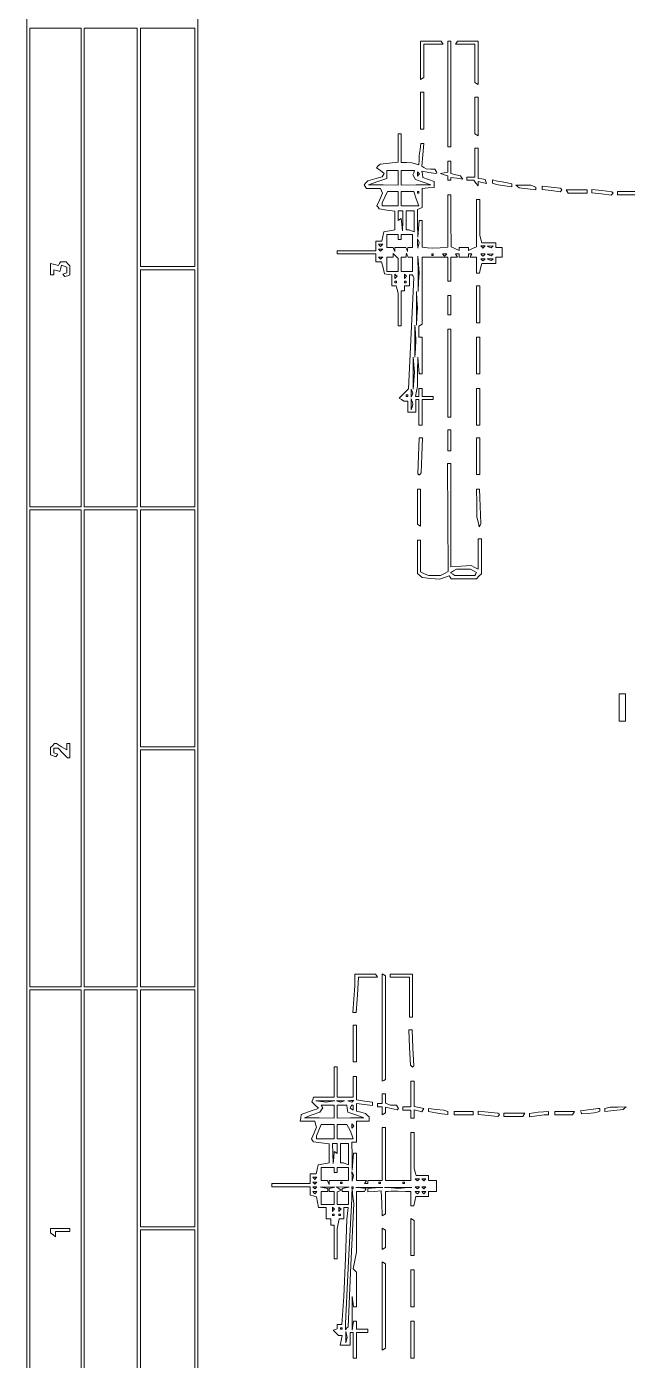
# Paper-space layout 'AN-18-DGE-073-A' of a CAD drawing. Header units: metres, sheet in millimetres. Extents: x 12 to 193, y 4 to 291.
# Drawn here: x 29.1 to 76.6, y 88.8 to 194.2 of the extents above; entities that cross this region are included whole.
import ezdxf

# ---------------------------------------------------------------- set-up
doc = ezdxf.new("R2010")
doc.units = ezdxf.units.M
doc.layers.add('DGE_CONTORNOS', color=7, linetype='Continuous', lineweight=0)
doc.layers.add('DGE_DATOS', color=7, linetype='Continuous', lineweight=0)

# ---------------------------------------------------------------- blocks, each defined once
blk = doc.blocks.new('LP_REF_DGE_MT_073_A')
at = {"layer": 'DGE_CONTORNOS'}
for points in [[(29.14, 147.38), (29.14, 24.38), (111.28, 24.38), (193.43, 24.38), (193.4, 147.35), (193.37, 270.31), (111.25, 270.34), (29.14, 270.38)], [(193.18, 160.66), (193.18, 51.19), (117.92, 51.19), (42.67, 51.19), (42.67, 160.66), (42.67, 270.12), (117.92, 270.12), (193.18, 270.12)], [(33.44, 175.2), (33.44, 156.3), (31.41, 156.3), (29.39, 156.3), (29.39, 175.2), (29.39, 194.11), (31.41, 194.11), (33.44, 194.11)], [(37.86, 175.2), (37.86, 156.3), (35.78, 156.3), (33.69, 156.3), (33.69, 175.2), (33.69, 194.11), (35.78, 194.11), (37.86, 194.11)], [(42.42, 184.69), (42.42, 175.27), (40.27, 175.27), (38.12, 175.27), (38.12, 184.69), (38.12, 194.11), (40.27, 194.11), (42.42, 194.11)], [(60.25, 191.57), (60.25, 190.05), (60.38, 190.13), (60.5, 190.21), (60.5, 191.53), (60.5, 192.85), (61.27, 192.85), (62.04, 192.85), (61.96, 192.97), (61.88, 193.1), (61.07, 193.1), (60.25, 193.1)], [(62.4, 188.93), (62.4, 184.75), (62.53, 184.75), (62.65, 184.75), (62.65, 188.93), (62.65, 193.1), (62.53, 193.1), (62.4, 193.1)], [(63.1, 192.97), (63.02, 192.85), (63.78, 192.85), (64.55, 192.85), (64.55, 191.34), (64.55, 189.83), (64.68, 189.75), (64.8, 189.67), (64.8, 191.38), (64.8, 193.1), (63.99, 193.1), (63.17, 193.1)], [(60.25, 187.6), (60.25, 186.14), (60.38, 186.14), (60.5, 186.14), (60.5, 187.6), (60.5, 189.05), (60.38, 189.05), (60.25, 189.05)], [(64.55, 187.23), (64.55, 185.78), (64.68, 185.7), (64.8, 185.62), (64.8, 187.15), (64.8, 188.67), (64.68, 188.67), (64.55, 188.67)], [(58.48, 184.64), (58.48, 183.52), (57.77, 183.45), (57.05, 183.38), (56.91, 183.24), (56.77, 183.09), (57.08, 182.87), (57.38, 182.64), (57.3, 182.51), (57.22, 182.38), (56.65, 182.22), (56.08, 182.06), (55.94, 181.9), (55.8, 181.73), (55.88, 181.6), (55.97, 181.46), (56.53, 181.46), (57.1, 181.46), (57.17, 181.27), (57.25, 181.07), (57.03, 180.58), (56.81, 180.09), (56.89, 179.96), (56.97, 179.83), (57.6, 179.74), (58.23, 179.66), (58.23, 178.92), (58.23, 178.19), (57.79, 178.11), (57.36, 178.02), (57.28, 177.66), (57.2, 177.29), (56.95, 177.29), (56.71, 177.29), (56.71, 176.91), (56.71, 176.53), (55.19, 176.53), (53.67, 176.53), (53.67, 176.41), (53.67, 176.28), (55.19, 176.28), (56.71, 176.28), (56.71, 175.96), (56.71, 175.65), (56.94, 175.65), (57.17, 175.65), (57.29, 175.17), (57.4, 174.7), (57.69, 174.66), (57.97, 174.62), (57.97, 174.18), (57.97, 173.75), (58.15, 173.75), (58.32, 173.75), (58.4, 173.46), (58.48, 173.18), (58.48, 171.88), (58.48, 170.59), (58.61, 170.59), (58.73, 170.59), (58.73, 171.98), (58.73, 173.37), (58.86, 173.37), (58.99, 173.37), (58.99, 173.56), (58.99, 173.75), (59.18, 173.75), (59.37, 173.75), (59.37, 174.19), (59.37, 174.63), (59.48, 174.63), (59.6, 174.63), (59.67, 174.53), (59.73, 174.42), (59.52, 170.02), (59.31, 165.62), (58.94, 165.25), (58.56, 164.87), (58.74, 164.76), (58.92, 164.65), (59.08, 164.64), (59.24, 164.64), (59.24, 164.2), (59.24, 163.76), (59.56, 163.76), (59.87, 163.76), (59.87, 164.26), (59.87, 164.77), (60, 164.77), (60.12, 164.77), (60.12, 163.76), (60.12, 162.75), (60.25, 162.75), (60.38, 162.75), (60.38, 163.76), (60.38, 164.77), (60.82, 164.77), (61.26, 164.77), (61.26, 164.9), (61.26, 165.02), (60.82, 165.02), (60.38, 165.02), (60.38, 165.34), (60.38, 165.65), (60.25, 165.65), (60.12, 165.65), (60.12, 165.34), (60.12, 165.02), (59.98, 165.02), (59.84, 165.02), (59.92, 165.42), (60, 165.81), (60.02, 166.97), (60.04, 168.12), (60.09, 167.46), (60.14, 166.79), (60.26, 166.79), (60.38, 166.79), (60.38, 168.25), (60.38, 169.7), (60.25, 169.7), (60.12, 169.7), (60.12, 170.14), (60.12, 170.57), (60.25, 170.65), (60.38, 170.73), (60.38, 173.38), (60.38, 176.03), (61.39, 176.03), (62.4, 176.03), (62.4, 175.08), (62.4, 174.13), (62.53, 174.13), (62.65, 174.13), (62.65, 175.08), (62.65, 176.03), (62.91, 176.03), (63.17, 176.03), (63.1, 176.15), (63.02, 176.28), (63.15, 176.28), (63.29, 176.28), (63.29, 176.15), (63.29, 176.03), (63.67, 176.03), (64.04, 176.03), (64.04, 176.15), (64.04, 176.28), (64.18, 176.28), (64.31, 176.28), (64.23, 176.15), (64.16, 176.03), (64.42, 176.03), (64.68, 176.03), (64.68, 175.39), (64.68, 174.76), (64.79, 174.76), (64.91, 174.76), (64.99, 175.14), (65.08, 175.52), (65.64, 175.52), (66.2, 175.52), (66.2, 175.77), (66.2, 176.03), (66.45, 176.03), (66.7, 176.03), (66.7, 176.41), (66.7, 176.78), (66.45, 176.78), (66.2, 176.78), (66.2, 176.97), (66.2, 177.16), (65.64, 177.16), (65.09, 177.16), (65.01, 177.45), (64.93, 177.73), (64.93, 179.16), (64.93, 180.58), (64.8, 180.58), (64.68, 180.58), (64.68, 178.71), (64.68, 176.85), (64.36, 176.7), (64.04, 176.56), (64.04, 176.67), (64.04, 176.78), (63.67, 176.78), (63.29, 176.78), (63.29, 176.67), (63.29, 176.56), (62.97, 176.7), (62.66, 176.85), (62.65, 178.9), (62.65, 180.96), (62.53, 180.96), (62.4, 180.96), (62.4, 178.88), (62.4, 176.81), (61.8, 176.77), (61.2, 176.72), (60.79, 176.76), (60.38, 176.8), (60.38, 177.87), (60.38, 178.93), (60.26, 178.93), (60.14, 178.93), (60.09, 178.27), (60.04, 177.61), (60.02, 178.7), (60, 179.79), (60.19, 179.87), (60.38, 179.94), (60.38, 180.69), (60.38, 181.45), (60.85, 181.49), (61.33, 181.53), (61.33, 181.77), (61.33, 182.01), (60.88, 182.16), (60.44, 182.31), (60.4, 182.57), (60.36, 182.82), (60.91, 182.72), (61.45, 182.62), (61.5, 182.67), (61.54, 182.71), (61.46, 182.85), (61.37, 182.98), (61.03, 182.98), (60.69, 182.99), (60.52, 183.1), (60.34, 183.21), (60.43, 184.11), (60.52, 185.01), (60.4, 185.01), (60.28, 185.01), (60.21, 184.53), (60.13, 184.06), (60.13, 183.69), (60.12, 183.33), (59.84, 183.41), (59.56, 183.48), (59.14, 183.49), (58.73, 183.49), (58.73, 184.63), (58.73, 185.76), (58.61, 185.76), (58.48, 185.76)], [(64.55, 183.49), (64.55, 182.35), (64.23, 182.35), (63.92, 182.35), (63.92, 182.22), (63.92, 182.1), (64.19, 182.1), (64.46, 182.1), (64.63, 181.88), (64.8, 181.65), (64.8, 181.83), (64.8, 182), (65.13, 181.91), (65.46, 181.83), (65.41, 182), (65.35, 182.16), (65.08, 182.2), (64.8, 182.24), (64.8, 183.43), (64.8, 184.63), (64.68, 184.63), (64.55, 184.63)], [(62.4, 183.18), (62.4, 182.75), (62.12, 182.69), (61.83, 182.63), (62.12, 182.54), (62.4, 182.45), (62.4, 182.27), (62.4, 182.1), (62.53, 182.1), (62.65, 182.1), (62.65, 182.21), (62.65, 182.33), (63.12, 182.26), (63.58, 182.18), (63.49, 182.32), (63.41, 182.46), (63.03, 182.54), (62.65, 182.62), (62.65, 183.12), (62.65, 183.61), (62.53, 183.61), (62.4, 183.61)], [(58.48, 182.29), (58.48, 181.72), (57.31, 181.73), (56.14, 181.74), (56.87, 181.99), (57.59, 182.24), (57.59, 182.55), (57.59, 182.86), (58.04, 182.86), (58.48, 182.86)], [(59.71, 182.69), (59.64, 182.52), (59.75, 182.34), (59.86, 182.16), (60.47, 181.95), (61.07, 181.74), (59.9, 181.73), (58.73, 181.72), (58.73, 182.29), (58.73, 182.86), (59.25, 182.86), (59.77, 182.86)], [(60.08, 182.52), (60, 182.43), (60, 182.6), (60, 182.77), (60.08, 182.69), (60.17, 182.6)], [(65.94, 181.99), (65.94, 181.86), (66.16, 181.8), (66.38, 181.74), (66.92, 181.65), (67.46, 181.57), (67.46, 181.7), (67.46, 181.82), (67.08, 181.9), (66.7, 181.97), (66.32, 182.04), (65.94, 182.12)], [(67.91, 181.61), (68.03, 181.5), (68.69, 181.42), (69.36, 181.35), (69.36, 181.46), (69.36, 181.56), (69.16, 181.64), (68.96, 181.72), (68.37, 181.72), (67.79, 181.72)], [(69.86, 181.5), (69.86, 181.37), (70.57, 181.28), (71.28, 181.19), (71.35, 181.26), (71.42, 181.34), (71.35, 181.41), (71.28, 181.48), (70.57, 181.55), (69.86, 181.63)], [(71.82, 181.21), (71.9, 181.08), (72.65, 181.08), (73.4, 181.08), (73.4, 181.21), (73.4, 181.34), (72.57, 181.34), (71.75, 181.34)], [(73.78, 181.24), (73.78, 181.11), (74.55, 181.02), (75.32, 180.93), (75.39, 181.01), (75.47, 181.08), (75.42, 181.14), (75.36, 181.19), (74.57, 181.28), (73.78, 181.37)], [(58.48, 180.64), (58.48, 180.07), (57.85, 180.07), (57.22, 180.07), (57.22, 180.19), (57.22, 180.32), (57.43, 180.76), (57.64, 181.21), (58.06, 181.21), (58.48, 181.21)], [(59.91, 180.64), (60.11, 180.07), (59.42, 180.07), (58.73, 180.07), (58.73, 180.64), (58.73, 181.21), (59.23, 181.21), (59.72, 181.21)], [(60.12, 181.15), (60.12, 181.08), (60.06, 181.08), (60, 181.08), (60, 181.15), (60, 181.21), (60.06, 181.21), (60.12, 181.21)], [(75.81, 181.08), (75.81, 180.96), (76.57, 180.96), (77.32, 180.96), (77.32, 181.08), (77.32, 181.21), (76.57, 181.21), (75.81, 181.21)], [(58.84, 178.9), (58.82, 178.11), (58.77, 178.59), (58.72, 179.07), (58.6, 178.99), (58.48, 178.92), (58.48, 179.31), (58.48, 179.69), (58.67, 179.69), (58.86, 179.69)], [(59.74, 178.86), (59.74, 178.02), (59.54, 178.1), (59.34, 178.18), (59.23, 178.18), (59.11, 178.18), (59.11, 178.93), (59.11, 179.69), (59.43, 179.69), (59.74, 179.69)], [(58.48, 177.61), (58.48, 177.42), (58.61, 177.42), (58.73, 177.42), (58.73, 177.61), (58.73, 177.8), (59.18, 177.8), (59.62, 177.8), (59.62, 177.29), (59.62, 176.78), (59.43, 176.78), (59.24, 176.78), (59.23, 176.63), (59.22, 176.47), (59.16, 176.63), (59.09, 176.78), (58.66, 176.78), (58.23, 176.78), (58.22, 176.63), (58.21, 176.47), (58.14, 176.63), (58.08, 176.78), (57.84, 176.78), (57.59, 176.78), (57.59, 177.29), (57.59, 177.8), (58.04, 177.8), (58.48, 177.8)], [(60.09, 176.94), (60.03, 176.72), (60.02, 177.1), (60.02, 177.48), (60.08, 177.32), (60.14, 177.17)], [(57.17, 176.95), (57.09, 176.87), (57, 176.95), (56.92, 177.04), (57.09, 177.04), (57.26, 177.04)], [(57.17, 176.57), (57.09, 176.49), (57, 176.57), (56.92, 176.66), (57.09, 176.66), (57.26, 176.66)], [(58.48, 175.4), (58.48, 174.89), (58.04, 174.89), (57.59, 174.89), (57.59, 175.46), (57.59, 176.03), (57.85, 176.03), (58.1, 176.03), (58.1, 176.16), (58.1, 176.3), (58.29, 176.11), (58.48, 175.92)], [(59.44, 176.03), (59.62, 176.03), (59.62, 175.46), (59.62, 174.89), (59.18, 174.89), (58.73, 174.89), (58.73, 175.46), (58.73, 176.03), (58.92, 176.03), (59.11, 176.03), (59.12, 176.18), (59.13, 176.34), (59.2, 176.18), (59.26, 176.03)], [(60.09, 174.04), (60.05, 173.31), (60.05, 174.7), (60.04, 176.09), (60.09, 175.43), (60.14, 174.77)], [(61.26, 176.22), (61.26, 176.15), (61.2, 176.15), (61.14, 176.15), (61.14, 176.22), (61.14, 176.28), (61.2, 176.28), (61.26, 176.28)], [(62.23, 176.19), (62.15, 176.11), (62.06, 176.19), (61.98, 176.28), (62.15, 176.28), (62.32, 176.28)], [(65.27, 176.83), (65.18, 176.74), (65.1, 176.83), (65.01, 176.91), (65.18, 176.91), (65.35, 176.91)], [(65.27, 176.19), (65.18, 176.11), (65.1, 176.19), (65.01, 176.28), (65.18, 176.28), (65.35, 176.28)], [(65.91, 176.83), (65.83, 176.76), (65.67, 176.82), (65.5, 176.89), (65.74, 176.9), (65.98, 176.91)], [(65.91, 176.2), (65.83, 176.13), (65.67, 176.19), (65.5, 176.26), (65.74, 176.27), (65.98, 176.28)], [(31.72, 175.51), (31.64, 175.37), (31.34, 175.45), (31.03, 175.52), (31.03, 175.08), (31.03, 174.63), (31.16, 174.63), (31.29, 174.63), (31.29, 174.83), (31.29, 175.03), (31.52, 174.96), (31.76, 174.88), (31.83, 175.14), (31.9, 175.39), (32.1, 175.32), (32.3, 175.24), (32.3, 175.01), (32.3, 174.78), (32.14, 174.73), (31.98, 174.67), (32.07, 174.57), (32.16, 174.48), (32.36, 174.55), (32.55, 174.63), (32.55, 174.98), (32.55, 175.34), (32.4, 175.49), (32.25, 175.65), (32.03, 175.65), (31.81, 175.65)], [(42.42, 165.65), (42.42, 156.3), (40.27, 156.3), (38.12, 156.3), (38.12, 165.65), (38.12, 175.01), (40.27, 175.01), (42.42, 175.01)], [(57.17, 175.94), (57.09, 175.86), (57, 175.94), (56.92, 176.03), (57.09, 176.03), (57.26, 176.03)], [(65.27, 175.81), (65.18, 175.73), (65.1, 175.81), (65.01, 175.9), (65.18, 175.9), (65.35, 175.9)], [(65.91, 175.82), (65.83, 175.75), (65.67, 175.81), (65.5, 175.88), (65.74, 175.89), (65.98, 175.9)], [(58.31, 174.42), (58.23, 174.34), (58.23, 174.51), (58.23, 174.68), (58.31, 174.59), (58.4, 174.51)], [(58.35, 174.07), (58.35, 174), (58.29, 174), (58.23, 174), (58.23, 174.07), (58.23, 174.13), (58.29, 174.13), (58.35, 174.13)], [(59.07, 174.42), (58.99, 174.34), (58.99, 174.51), (58.99, 174.68), (59.07, 174.59), (59.15, 174.51)], [(59.11, 174.07), (59.11, 174), (59.05, 174), (58.99, 174), (58.99, 174.07), (58.99, 174.13), (59.05, 174.13), (59.11, 174.13)], [(59.96, 171.31), (59.92, 170.65), (59.92, 171.98), (59.92, 173.31), (59.96, 172.64), (60.01, 171.98)], [(62.4, 172.23), (62.4, 171.47), (62.53, 171.47), (62.65, 171.47), (62.65, 172.23), (62.65, 172.99), (62.53, 172.99), (62.4, 172.99)], [(64.68, 172.29), (64.68, 170.84), (64.8, 170.84), (64.93, 170.84), (64.93, 172.29), (64.93, 173.75), (64.8, 173.75), (64.68, 173.75)], [(59.84, 168.79), (59.79, 168.12), (59.79, 169.39), (59.79, 170.65), (59.84, 170.05), (59.88, 169.46)], [(62.4, 166.86), (62.4, 163.38), (62.53, 163.38), (62.65, 163.38), (62.65, 166.86), (62.65, 170.33), (62.53, 170.33), (62.4, 170.33)], [(64.68, 168.25), (64.68, 166.79), (64.8, 166.79), (64.93, 166.79), (64.93, 168.25), (64.93, 169.7), (64.8, 169.7), (64.68, 169.7)], [(59.71, 166.26), (59.67, 165.59), (59.66, 166.86), (59.66, 168.12), (59.71, 167.52), (59.76, 166.93)], [(59.58, 165.12), (59.51, 164.96), (59.51, 165.28), (59.51, 165.59), (59.58, 165.43), (59.64, 165.28)], [(64.68, 164.2), (64.68, 162.75), (64.8, 162.75), (64.93, 162.75), (64.93, 164.2), (64.93, 165.65), (64.8, 165.65), (64.68, 165.65)], [(59.24, 165.09), (59.24, 165.02), (59.18, 165.02), (59.11, 165.02), (59.11, 165.09), (59.11, 165.15), (59.18, 165.15), (59.24, 165.15)], [(59.58, 164.17), (59.52, 163.95), (59.52, 164.39), (59.52, 164.83), (59.58, 164.61), (59.64, 164.39)], [(62.4, 161.54), (62.4, 160.72), (62.53, 160.72), (62.65, 160.72), (62.65, 161.54), (62.65, 162.37), (62.53, 162.37), (62.4, 162.37)], [(60.1, 160.31), (60.04, 158.89), (60.08, 158.84), (60.12, 158.78), (60.22, 158.88), (60.31, 158.97), (60.36, 160.35), (60.4, 161.73), (60.28, 161.73), (60.15, 161.73)], [(64.68, 160.28), (64.68, 158.83), (64.8, 158.83), (64.93, 158.83), (64.93, 160.28), (64.93, 161.73), (64.8, 161.73), (64.68, 161.73)], [(62.41, 155.44), (62.42, 151.17), (62.13, 151.02), (61.83, 150.86), (61.36, 150.86), (60.89, 150.86), (60.57, 151), (60.25, 151.15), (60.25, 152.4), (60.25, 153.64), (60.12, 153.64), (60, 153.64), (60, 152.33), (60, 151.01), (60.2, 150.85), (60.39, 150.69), (61.07, 150.63), (61.75, 150.57), (62.14, 150.71), (62.52, 150.84), (62.6, 150.72), (62.67, 150.6), (63.66, 150.6), (64.66, 150.6), (64.86, 150.8), (65.06, 151), (65.06, 152.38), (65.06, 153.77), (64.93, 153.77), (64.8, 153.77), (64.8, 152.56), (64.8, 151.35), (64.53, 151.5), (64.26, 151.64), (63.46, 151.59), (62.65, 151.54), (62.65, 155.63), (62.65, 159.71), (62.52, 159.71), (62.39, 159.71)], [(60, 156.3), (60, 154.92), (60.12, 154.84), (60.25, 154.76), (60.25, 156.22), (60.25, 157.69), (60.12, 157.69), (60, 157.69)], [(64.69, 156.58), (64.71, 155.47), (64.79, 155.09), (64.87, 154.71), (64.95, 154.84), (65.02, 154.97), (64.96, 156.33), (64.9, 157.69), (64.79, 157.69), (64.68, 157.69)], [(33.44, 137.2), (33.44, 118.35), (31.41, 118.35), (29.39, 118.35), (29.39, 137.2), (29.39, 156.04), (31.41, 156.04), (33.44, 156.04)], [(37.86, 137.2), (37.86, 118.35), (35.78, 118.35), (33.69, 118.35), (33.69, 137.2), (33.69, 156.04), (35.78, 156.04), (37.86, 156.04)], [(42.42, 146.68), (42.42, 137.32), (40.27, 137.32), (38.12, 137.32), (38.12, 146.68), (38.12, 156.04), (40.27, 156.04), (42.42, 156.04)], [(64.44, 151.23), (64.68, 151.1), (64.61, 150.98), (64.54, 150.86), (63.75, 150.86), (62.97, 150.86), (62.8, 150.97), (62.62, 151.08), (62.86, 151.22), (63.1, 151.36), (63.64, 151.36), (64.19, 151.36)], [(75.93, 140.42), (75.93, 139.35), (76.19, 139.35), (76.44, 139.35), (76.44, 140.42), (76.44, 141.5), (76.19, 141.5), (75.93, 141.5)], [(31.19, 137.43), (31.03, 137.27), (31.03, 136.98), (31.03, 136.68), (31.23, 136.61), (31.43, 136.53), (31.51, 136.63), (31.6, 136.73), (31.45, 136.78), (31.29, 136.84), (31.29, 137.02), (31.29, 137.2), (31.45, 137.2), (31.62, 137.2), (31.98, 136.82), (32.35, 136.44), (32.45, 136.44), (32.55, 136.44), (32.55, 137.01), (32.55, 137.58), (32.43, 137.58), (32.3, 137.58), (32.3, 137.33), (32.3, 137.08), (31.89, 137.33), (31.48, 137.58), (31.41, 137.58), (31.34, 137.58)], [(42.42, 127.71), (42.42, 118.35), (40.27, 118.35), (38.12, 118.35), (38.12, 127.71), (38.12, 137.07), (40.27, 137.07), (42.42, 137.07)], [(55.06, 118.89), (55.06, 118.42), (54.98, 117.37), (54.9, 116.33), (55.04, 116.33), (55.17, 116.33), (55.26, 117.72), (55.35, 119.11), (56.1, 119.11), (56.85, 119.11), (56.77, 119.24), (56.69, 119.36), (55.88, 119.36), (55.07, 119.36)], [(57.22, 115.13), (57.22, 110.88), (57.34, 110.95), (57.47, 111.03), (57.47, 115.13), (57.47, 119.22), (57.34, 119.3), (57.22, 119.38)], [(57.85, 119.24), (57.85, 119.11), (58.61, 119.11), (59.37, 119.11), (59.37, 117.53), (59.37, 115.95), (59.49, 115.95), (59.62, 115.95), (59.62, 117.66), (59.62, 119.36), (58.73, 119.36), (57.85, 119.36)], [(33.44, 99.26), (33.44, 80.41), (31.41, 80.41), (29.39, 80.41), (29.39, 99.26), (29.39, 118.1), (31.41, 118.1), (33.44, 118.1)], [(37.86, 99.26), (37.86, 80.41), (35.78, 80.41), (33.69, 80.41), (33.69, 99.26), (33.69, 118.1), (35.78, 118.1), (37.86, 118.1)], [(42.42, 108.74), (42.42, 99.38), (40.27, 99.38), (38.12, 99.38), (38.12, 108.74), (38.12, 118.1), (40.27, 118.1), (42.42, 118.1)], [(54.94, 113.86), (54.94, 112.41), (55.07, 112.41), (55.19, 112.41), (55.19, 113.86), (55.19, 115.32), (55.07, 115.32), (54.94, 115.32)], [(59.39, 113.55), (59.45, 112.16), (59.53, 112.07), (59.62, 111.99), (59.67, 112.04), (59.72, 112.09), (59.65, 113.52), (59.58, 114.94), (59.46, 114.94), (59.33, 114.94)], [(53.42, 110.83), (53.42, 109.63), (52.61, 109.63), (51.8, 109.63), (51.73, 109.44), (51.66, 109.25), (51.93, 109), (52.2, 108.75), (52.02, 108.68), (51.84, 108.62), (51.33, 108.45), (50.83, 108.27), (50.79, 108), (50.75, 107.73), (51.32, 107.73), (51.89, 107.73), (51.96, 107.5), (52.03, 107.26), (51.84, 106.8), (51.64, 106.33), (51.71, 106.21), (51.79, 106.09), (52.41, 106.01), (53.04, 105.93), (53.04, 105.19), (53.04, 104.45), (52.61, 104.37), (52.17, 104.29), (52.09, 103.92), (52.01, 103.56), (51.77, 103.56), (51.52, 103.56), (51.52, 103.18), (51.52, 102.8), (50.01, 102.8), (48.49, 102.8), (48.49, 102.67), (48.49, 102.54), (50.01, 102.54), (51.52, 102.54), (51.52, 102.22), (51.52, 101.89), (51.77, 101.82), (52.02, 101.76), (52.1, 101.33), (52.18, 100.9), (52.49, 100.9), (52.79, 100.9), (52.79, 100.46), (52.79, 100.01), (52.98, 100.01), (53.17, 100.01), (53.17, 99.76), (53.17, 99.51), (53.29, 99.51), (53.42, 99.51), (53.42, 98.18), (53.42, 96.85), (53.55, 96.85), (53.67, 96.85), (53.67, 98.04), (53.67, 99.22), (53.75, 99.62), (53.83, 100.01), (54.01, 100.01), (54.18, 100.01), (54.18, 100.46), (54.18, 100.9), (54.36, 100.9), (54.54, 100.9), (54.49, 100.43), (54.44, 99.95), (54.31, 96.92), (54.18, 93.88), (54.1, 92.77), (54.02, 91.67), (53.85, 91.67), (53.67, 91.67), (53.67, 91.49), (53.67, 91.31), (53.52, 91.26), (53.36, 91.2), (53.57, 90.99), (53.78, 90.78), (53.93, 90.78), (54.07, 90.78), (53.99, 90.4), (53.91, 90.02), (54.3, 90.02), (54.69, 90.02), (54.69, 90.53), (54.69, 91.03), (54.81, 91.03), (54.94, 91.03), (54.94, 90.02), (54.94, 89.01), (55.07, 89.01), (55.19, 89.01), (55.19, 90.02), (55.19, 91.03), (55.63, 91.03), (56.08, 91.03), (56.08, 91.16), (56.08, 91.29), (55.63, 91.29), (55.19, 91.29), (55.19, 91.6), (55.19, 91.92), (55.07, 91.92), (54.96, 91.92), (54.9, 91.57), (54.85, 91.22), (54.85, 92.55), (54.85, 93.88), (54.9, 93.47), (54.95, 93.06), (55.07, 93.06), (55.19, 93.06), (55.19, 94.42), (55.19, 95.79), (55.06, 95.92), (54.94, 96.05), (55.06, 96.72), (55.19, 97.39), (55.19, 99.78), (55.19, 102.16), (55.5, 102.16), (55.81, 102.16), (55.88, 102.28), (55.96, 102.4), (55.54, 102.45), (55.13, 102.5), (56.2, 102.5), (57.28, 102.5), (56.68, 102.45), (56.08, 102.4), (56.08, 102.27), (56.08, 102.14), (56.61, 102.18), (57.15, 102.22), (57.19, 101.24), (57.23, 100.26), (57.35, 100.33), (57.47, 100.41), (57.47, 101.29), (57.47, 102.16), (57.69, 102.18), (57.91, 102.19), (58.48, 102.19), (59.05, 102.18), (59.27, 102.17), (59.49, 102.16), (59.49, 101.6), (59.49, 101.03), (59.61, 101.03), (59.72, 101.03), (59.81, 101.41), (59.89, 101.78), (60.39, 101.78), (60.88, 101.78), (60.88, 101.97), (60.88, 102.16), (61.2, 102.16), (61.52, 102.16), (61.52, 102.61), (61.52, 103.05), (61.2, 103.05), (60.88, 103.05), (60.88, 103.24), (60.88, 103.43), (60.39, 103.43), (59.9, 103.43), (59.82, 103.71), (59.75, 104), (59.75, 105.42), (59.74, 106.84), (59.62, 106.84), (59.49, 106.84), (59.49, 104.95), (59.49, 103.05), (58.48, 103.05), (57.47, 103.05), (57.47, 105.14), (57.47, 107.22), (57.34, 107.22), (57.22, 107.22), (57.22, 105.14), (57.22, 103.05), (56.65, 103.05), (56.08, 103.05), (56.08, 102.92), (56.08, 102.8), (55.94, 102.8), (55.81, 102.8), (55.89, 102.92), (55.97, 103.05), (55.58, 103.05), (55.19, 103.05), (55.19, 104.12), (55.19, 105.2), (55.07, 105.2), (54.95, 105.2), (54.91, 104.54), (54.86, 103.87), (54.84, 104.98), (54.81, 106.08), (55, 106.08), (55.19, 106.08), (55.19, 106.91), (55.19, 107.73), (55.7, 107.73), (56.2, 107.73), (56.2, 107.9), (56.2, 108.08), (56.04, 108.21), (55.89, 108.34), (55.54, 108.43), (55.19, 108.52), (55.19, 108.83), (55.19, 109.14), (55.82, 109.06), (56.46, 108.97), (56.46, 109.1), (56.46, 109.24), (55.82, 109.32), (55.19, 109.41), (55.19, 110.34), (55.19, 111.27), (55.07, 111.27), (54.94, 111.27), (54.94, 110.45), (54.94, 109.63), (54.31, 109.63), (53.67, 109.63), (53.67, 110.83), (53.67, 112.03), (53.55, 112.03), (53.42, 112.03)], [(59.49, 109.88), (59.49, 108.87), (59.18, 108.87), (58.86, 108.87), (58.86, 108.74), (58.86, 108.61), (59.18, 108.61), (59.49, 108.61), (59.49, 108.3), (59.49, 107.98), (59.62, 107.98), (59.74, 107.98), (59.74, 108.3), (59.74, 108.62), (60.05, 108.54), (60.35, 108.47), (60.43, 108.59), (60.51, 108.72), (60.13, 108.8), (59.74, 108.89), (59.74, 109.89), (59.74, 110.89), (59.62, 110.89), (59.49, 110.89)], [(57.22, 109.5), (57.22, 109.12), (57.03, 109.12), (56.84, 109.12), (56.84, 108.99), (56.84, 108.87), (57.03, 108.87), (57.22, 108.87), (57.22, 108.54), (57.22, 108.22), (57.34, 108.3), (57.47, 108.38), (57.47, 108.61), (57.47, 108.84), (57.94, 108.73), (58.41, 108.63), (58.46, 108.68), (58.51, 108.72), (58.42, 108.86), (58.34, 108.99), (58.1, 108.99), (57.87, 108.99), (57.67, 109.07), (57.47, 109.15), (57.47, 109.51), (57.47, 109.88), (57.34, 109.88), (57.22, 109.88)], [(53.42, 108.49), (53.42, 107.98), (52.25, 107.99), (51.08, 108), (51.69, 108.22), (52.29, 108.43), (52.41, 108.61), (52.52, 108.79), (52.46, 108.89), (52.39, 108.99), (52.91, 108.99), (53.42, 108.99)], [(53.14, 109.28), (52.79, 109.23), (52.38, 109.28), (51.97, 109.33), (52.73, 109.33), (53.48, 109.34)], [(54.08, 109.29), (53.93, 109.23), (53.77, 109.29), (53.61, 109.35), (53.93, 109.35), (54.24, 109.35)], [(54.46, 108.72), (54.5, 108.45), (55.13, 108.22), (55.76, 108), (54.72, 107.99), (53.67, 107.98), (53.67, 108.49), (53.67, 108.99), (54.04, 108.99), (54.42, 108.99)], [(54.9, 109.3), (54.83, 109.22), (54.66, 109.29), (54.5, 109.35), (54.74, 109.36), (54.98, 109.37)], [(54.94, 108.8), (54.94, 108.6), (54.81, 108.68), (54.68, 108.76), (54.75, 108.88), (54.83, 108.99), (54.88, 108.99), (54.94, 108.99)], [(60.88, 108.61), (60.88, 108.49), (61.17, 108.44), (61.45, 108.38), (61.93, 108.31), (62.4, 108.25), (62.4, 108.37), (62.4, 108.5), (62.24, 108.54), (62.08, 108.59), (61.48, 108.66), (60.88, 108.74)], [(73.5, 108.63), (72.89, 108.55), (72.93, 108.43), (72.96, 108.31), (73.47, 108.34), (73.97, 108.38), (74.19, 108.44), (74.42, 108.51), (74.42, 108.62), (74.42, 108.74), (74.26, 108.72), (74.1, 108.7)], [(75.02, 108.78), (74.8, 108.72), (74.8, 108.6), (74.8, 108.49), (75.52, 108.57), (76.25, 108.65), (76.37, 108.76), (76.49, 108.87), (75.86, 108.85), (75.24, 108.84)], [(54.9, 107.27), (54.81, 107.18), (54.81, 107.35), (54.81, 107.52), (54.9, 107.43), (54.98, 107.35)], [(62.91, 108.36), (62.91, 108.24), (63.67, 108.24), (64.42, 108.24), (64.42, 108.36), (64.42, 108.49), (63.67, 108.49), (62.91, 108.49)], [(64.8, 108.4), (64.8, 108.27), (65.58, 108.18), (66.35, 108.09), (66.42, 108.16), (66.49, 108.24), (66.43, 108.3), (66.36, 108.36), (65.58, 108.44), (64.8, 108.52)], [(66.83, 108.24), (66.83, 108.11), (67.58, 108.11), (68.33, 108.11), (68.41, 108.24), (68.49, 108.36), (67.66, 108.36), (66.83, 108.36)], [(69.2, 108.4), (68.85, 108.34), (68.85, 108.21), (68.85, 108.07), (69.44, 108.15), (70.02, 108.24), (70.2, 108.24), (70.37, 108.24), (70.37, 108.36), (70.37, 108.49), (69.96, 108.47), (69.55, 108.45)], [(70.87, 108.36), (70.87, 108.24), (71.56, 108.24), (72.25, 108.24), (72.33, 108.36), (72.41, 108.49), (71.64, 108.49), (70.87, 108.49)], [(53.42, 106.91), (53.42, 106.34), (52.73, 106.34), (52.03, 106.34), (52.03, 106.45), (52.03, 106.56), (52.22, 107.02), (52.41, 107.48), (52.92, 107.48), (53.42, 107.48)], [(54.55, 107.23), (54.69, 106.99), (54.81, 106.66), (54.93, 106.34), (54.3, 106.34), (53.67, 106.34), (53.67, 106.91), (53.67, 107.48), (54.05, 107.48), (54.42, 107.48)], [(53.67, 105.57), (53.67, 105.18), (53.56, 105.26), (53.44, 105.33), (53.39, 104.85), (53.34, 104.38), (53.32, 105.17), (53.29, 105.96), (53.48, 105.96), (53.67, 105.96)], [(54.56, 105.12), (54.56, 104.29), (54.36, 104.36), (54.16, 104.44), (54.04, 104.44), (53.93, 104.44), (53.93, 105.2), (53.93, 105.96), (54.24, 105.96), (54.56, 105.96)], [(51.99, 103.22), (51.9, 103.13), (51.82, 103.22), (51.73, 103.3), (51.9, 103.3), (52.07, 103.3)], [(53.42, 103.87), (53.42, 103.68), (53.55, 103.68), (53.67, 103.68), (53.67, 103.87), (53.67, 104.06), (54.12, 104.06), (54.56, 104.06), (54.56, 103.56), (54.56, 103.05), (53.8, 103.05), (53.04, 103.05), (53.03, 102.89), (53.02, 102.73), (52.96, 102.89), (52.89, 103.05), (52.65, 103.05), (52.41, 103.05), (52.41, 103.56), (52.41, 104.06), (52.92, 104.06), (53.42, 104.06)], [(54.9, 103.21), (54.84, 102.99), (54.84, 103.37), (54.83, 103.75), (54.9, 103.59), (54.96, 103.43)], [(51.99, 102.84), (51.9, 102.75), (51.82, 102.84), (51.73, 102.92), (51.9, 102.92), (52.07, 102.92)], [(51.99, 102.46), (51.9, 102.38), (51.82, 102.46), (51.73, 102.54), (51.9, 102.54), (52.07, 102.54)], [(53.26, 102.46), (53.04, 102.4), (53.04, 102.28), (53.04, 102.16), (53.23, 102.16), (53.42, 102.16), (53.42, 101.66), (53.42, 101.15), (52.92, 101.15), (52.41, 101.15), (52.41, 101.66), (52.41, 102.16), (52.66, 102.16), (52.92, 102.16), (52.92, 102.28), (52.92, 102.4), (52.63, 102.45), (52.35, 102.51), (52.92, 102.51), (53.48, 102.51)], [(54.34, 102.45), (54.05, 102.4), (54.05, 102.28), (54.05, 102.16), (54.31, 102.16), (54.56, 102.16), (54.56, 101.66), (54.56, 101.15), (54.12, 101.15), (53.67, 101.15), (53.67, 101.65), (53.67, 102.14), (53.83, 102.21), (53.99, 102.27), (53.8, 102.41), (53.61, 102.54), (54.12, 102.52), (54.62, 102.51)], [(54.05, 102.86), (54.05, 102.8), (53.99, 102.8), (53.93, 102.8), (53.93, 102.86), (53.93, 102.92), (53.99, 102.92), (54.05, 102.92)], [(54.74, 96.35), (54.52, 91.48), (54.41, 91.36), (54.31, 91.24), (54.31, 91.48), (54.31, 91.73), (54.56, 96.66), (54.81, 101.6), (54.83, 101.97), (54.86, 102.35), (54.91, 101.78), (54.97, 101.22)], [(54.94, 102.48), (54.94, 102.42), (54.88, 102.42), (54.81, 102.42), (54.81, 102.48), (54.81, 102.54), (54.88, 102.54), (54.94, 102.54)], [(57.09, 102.86), (57.09, 102.8), (57.03, 102.8), (56.96, 102.8), (56.96, 102.86), (56.96, 102.92), (57.03, 102.92), (57.09, 102.92)], [(59.02, 102.45), (58.48, 102.4), (57.94, 102.45), (57.4, 102.5), (58.48, 102.5), (59.56, 102.5)], [(58.99, 102.86), (58.99, 102.8), (58.92, 102.8), (58.86, 102.8), (58.86, 102.86), (58.86, 102.92), (58.92, 102.92), (58.99, 102.92)], [(60.08, 103.09), (60, 103.01), (59.91, 103.09), (59.83, 103.18), (60, 103.18), (60.17, 103.18)], [(60.08, 102.46), (60, 102.38), (59.91, 102.46), (59.83, 102.54), (60, 102.54), (60.17, 102.54)], [(60.59, 103.09), (60.5, 103.01), (60.42, 103.09), (60.34, 103.18), (60.5, 103.18), (60.67, 103.18)], [(60.59, 102.46), (60.5, 102.38), (60.42, 102.46), (60.34, 102.54), (60.5, 102.54), (60.67, 102.54)], [(51.99, 102.08), (51.9, 102), (51.82, 102.08), (51.73, 102.16), (51.9, 102.16), (52.07, 102.16)], [(60.08, 102.08), (60, 102), (59.91, 102.08), (59.83, 102.16), (60, 102.16), (60.17, 102.16)], [(60.59, 102.08), (60.5, 102), (60.42, 102.08), (60.34, 102.16), (60.5, 102.16), (60.67, 102.16)], [(53.38, 100.69), (53.29, 100.6), (53.29, 100.77), (53.29, 100.94), (53.38, 100.86), (53.46, 100.77)], [(53.42, 100.33), (53.42, 100.27), (53.36, 100.27), (53.29, 100.27), (53.29, 100.33), (53.29, 100.39), (53.36, 100.39), (53.42, 100.39)], [(53.88, 100.69), (53.8, 100.6), (53.8, 100.77), (53.8, 100.94), (53.88, 100.86), (53.97, 100.77)], [(53.93, 100.33), (53.93, 100.27), (53.86, 100.27), (53.8, 100.27), (53.8, 100.33), (53.8, 100.39), (53.86, 100.39), (53.93, 100.39)], [(31.03, 99.08), (31.03, 98.91), (31.22, 98.75), (31.41, 98.59), (31.41, 98.8), (31.41, 99), (31.98, 99), (32.55, 99), (32.55, 99.13), (32.55, 99.26), (31.79, 99.26), (31.03, 99.26)], [(42.42, 89.77), (42.42, 80.41), (40.27, 80.41), (38.12, 80.41), (38.12, 89.77), (38.12, 99.13), (40.27, 99.13), (42.42, 99.13)], [(57.22, 98.43), (57.22, 97.6), (57.34, 97.67), (57.47, 97.75), (57.47, 98.43), (57.47, 99.11), (57.34, 99.19), (57.22, 99.27)], [(59.49, 98.57), (59.49, 97.11), (59.62, 97.11), (59.74, 97.11), (59.74, 98.49), (59.74, 99.87), (59.62, 99.95), (59.49, 100.03)], [(57.22, 93.12), (57.22, 89.63), (57.34, 89.71), (57.47, 89.78), (57.47, 93.12), (57.47, 96.46), (57.34, 96.54), (57.22, 96.61)], [(59.49, 94.51), (59.49, 93.06), (59.62, 93.06), (59.74, 93.06), (59.74, 94.51), (59.74, 95.97), (59.62, 95.97), (59.49, 95.97)], [(59.49, 90.47), (59.49, 89.01), (59.62, 89.01), (59.74, 89.01), (59.74, 90.47), (59.74, 91.92), (59.62, 91.92), (59.49, 91.92)], [(54.05, 91.35), (54.05, 91.29), (53.99, 91.29), (53.93, 91.29), (53.93, 91.35), (53.93, 91.41), (53.99, 91.41), (54.05, 91.41)], [(54.39, 90.43), (54.34, 90.21), (54.34, 90.66), (54.34, 91.1), (54.39, 90.88), (54.45, 90.66)]]:
    blk.add_lwpolyline(points, close=True, dxfattribs=at)

psp = doc.layouts.new('AN-18-DGE-073-A')

# ---------------------------------------------------------------- block references
at = {"layer": 'DGE_DATOS'}
psp.add_blockref('LP_REF_DGE_MT_073_A', (0, 0), dxfattribs=at)

doc.saveas('drawing.dxf')
